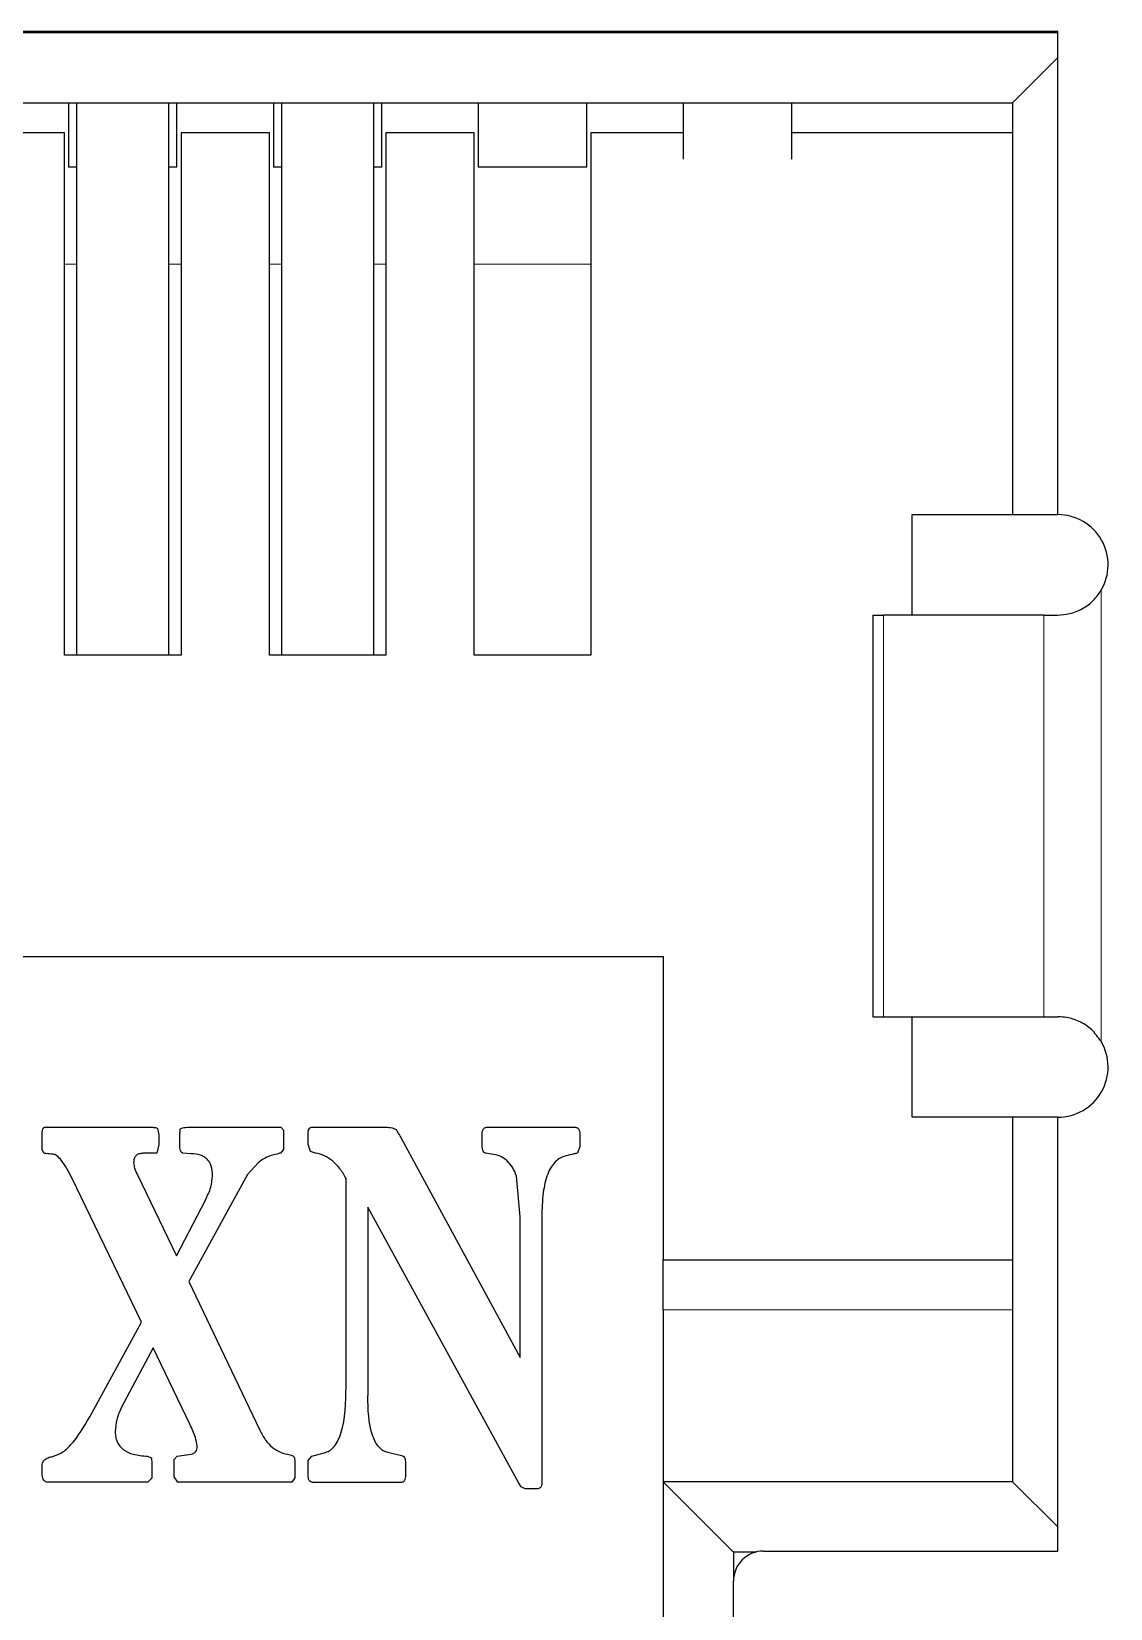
# Model space of a CAD drawing. Extents: x -260425 to 1294666, y -169889 to -2349.
# Drawn here: x 1001613.6 to 1001667.3, y -26586.5 to -26508 of the extents above; entities that cross this region are included whole.
import ezdxf

# ---------------------------------------------------------------- set-up
doc = ezdxf.new("R2010")
doc.units = 0
doc.header["$LTSCALE"] = 100
doc.layers.add('case', color=7, linetype='Continuous')

# ---------------------------------------------------------------- blocks, each defined once
blk = doc.blocks.new('АТС')
at = {"layer": 'case', "lineweight": 25}
for points in [[(3207.65, -39.458), (3207.65, -39.458), (3101.85, -39.458), (3101.85, -39.458)], [(3103.1, -39.507), (3103.1, -39.507), (3207.65, -39.507), (3207.65, -39.507)], [(3207.65, -63.507), (3207.65, -63.507), (3207.65, -39.458), (3207.65, -39.458)], [(3207.65, -40.758), (3207.65, -40.758), (3205.4, -43.008), (3205.4, -43.008)], [(3106.6, -43.008), (3106.6, -43.008), (3205.4, -43.008), (3205.4, -43.008)], [(3158.4, -43.008), (3158.4, -43.008), (3158.4, -46.208), (3158.4, -46.208)], [(3158.8, -43.008), (3158.8, -43.008), (3158.8, -70.508), (3158.8, -70.508)], [(3163.4, -70.508), (3163.4, -70.508), (3163.4, -43.008), (3163.4, -43.008)], [(3163.8, -46.208), (3163.8, -46.208), (3163.8, -43.008), (3163.8, -43.008)], [(3168.6, -43.008), (3168.6, -43.008), (3168.6, -46.208), (3168.6, -46.208)], [(3169, -43.008), (3169, -43.008), (3169, -70.508), (3169, -70.508)], [(3173.6, -70.508), (3173.6, -70.508), (3173.6, -43.008), (3173.6, -43.008)], [(3174, -46.208), (3174, -46.208), (3174, -43.008), (3174, -43.008)], [(3178.8, -43.008), (3178.8, -43.008), (3178.8, -46.208), (3178.8, -46.208)], [(3184.2, -46.208), (3184.2, -46.208), (3184.2, -43.008), (3184.2, -43.008)], [(3189, -43.008), (3189, -43.008), (3189, -45.805), (3189, -45.805)], [(3194.4, -45.805), (3194.4, -45.805), (3194.4, -43.008), (3194.4, -43.008)], [(3205.4, -43.008), (3205.4, -43.008), (3205.4, -63.507), (3205.4, -63.507)], [(3158.2, -44.508), (3158.2, -44.508), (3153.8, -44.508), (3153.8, -44.508)], [(3158.2, -70.508), (3158.2, -70.508), (3158.2, -44.508), (3158.2, -44.508)], [(3164, -44.508), (3164, -44.508), (3164, -70.508), (3164, -70.508)], [(3168.4, -44.508), (3168.4, -44.508), (3164, -44.508), (3164, -44.508)], [(3168.4, -70.508), (3168.4, -70.508), (3168.4, -44.508), (3168.4, -44.508)], [(3174.2, -44.508), (3174.2, -44.508), (3174.2, -70.508), (3174.2, -70.508)], [(3178.6, -44.508), (3178.6, -44.508), (3174.2, -44.508), (3174.2, -44.508)], [(3178.6, -70.508), (3178.6, -70.508), (3178.6, -44.508), (3178.6, -44.508)], [(3184.4, -44.508), (3184.4, -44.508), (3184.4, -70.508), (3184.4, -70.508)], [(3188.8, -44.508), (3188.8, -44.508), (3184.4, -44.508), (3184.4, -44.508)], [(3189, -44.508), (3189, -44.508), (3188.8, -44.508), (3188.8, -44.508)], [(3205.4, -44.508), (3205.4, -44.508), (3194.4, -44.508), (3194.4, -44.508)], [(3158.8, -46.208), (3158.8, -46.208), (3158.4, -46.208), (3158.4, -46.208)], [(3163.8, -46.208), (3163.8, -46.208), (3163.4, -46.208), (3163.4, -46.208)], [(3169, -46.208), (3169, -46.208), (3168.6, -46.208), (3168.6, -46.208)], [(3174, -46.208), (3174, -46.208), (3173.6, -46.208), (3173.6, -46.208)], [(3184.2, -46.208), (3184.2, -46.208), (3178.8, -46.208), (3178.8, -46.208)], [(3200.4, -68.508), (3200.4, -68.508), (3200.4, -63.507), (3200.4, -63.507)], [(3200.4, -63.507), (3200.4, -63.507), (3205.4, -63.507), (3205.4, -63.507)], [(3205.4, -63.507), (3205.4, -63.507), (3207.65, -63.507), (3207.65, -63.507)], [(3198.435, -68.508), (3198.435, -68.508), (3198.435, -88.508), (3198.435, -88.508)], [(3198.435, -68.508), (3198.435, -68.508), (3198.964, -68.508), (3198.964, -68.508)], [(3198.964, -68.508), (3198.964, -68.508), (3198.968, -68.508), (3198.968, -68.508)], [(3206.958, -68.508), (3206.958, -68.508), (3198.968, -68.508), (3198.968, -68.508)], [(3206.958, -68.508), (3206.958, -68.508), (3207.65, -68.508), (3207.65, -68.508)], [(3164, -70.508), (3164, -70.508), (3158.2, -70.508), (3158.2, -70.508)], [(3174.2, -70.508), (3174.2, -70.508), (3168.4, -70.508), (3168.4, -70.508)], [(3184.4, -70.508), (3184.4, -70.508), (3178.6, -70.508), (3178.6, -70.508)], [(3124, -85.507), (3124, -85.507), (3188, -85.507), (3188, -85.507)], [(3188, -85.507), (3188, -85.507), (3188, -100.607), (3188, -100.607)], [(3198.435, -88.508), (3198.435, -88.508), (3198.968, -88.508), (3198.968, -88.508)], [(3198.968, -88.508), (3198.968, -88.508), (3206.958, -88.508), (3206.958, -88.508)], [(3200.4, -93.508), (3200.4, -93.508), (3200.4, -88.508), (3200.4, -88.508)], [(3206.958, -88.508), (3206.958, -88.508), (3207.65, -88.508), (3207.65, -88.508)], [(3157.215, -94.009), (3157.215, -94.009), (3162.549, -94.009), (3162.549, -94.009)], [(3162.826, -94.069), (3162.826, -94.069), (3162.893, -94.393), (3162.893, -94.393)], [(3163.935, -94.405), (3163.935, -94.405), (3163.952, -94.117), (3163.952, -94.117)], [(3164.388, -94.009), (3164.388, -94.009), (3168.966, -94.009), (3168.966, -94.009)], [(3168.966, -94.009), (3168.966, -94.009), (3169.101, -94.153), (3169.101, -94.153)], [(3169.101, -94.153), (3169.101, -94.153), (3169.109, -94.393), (3169.109, -94.393)], [(3170.512, -94.009), (3170.512, -94.009), (3174.191, -94.009), (3174.191, -94.009)], [(3179.24, -94.009), (3179.24, -94.009), (3183.608, -94.009), (3183.608, -94.009)], [(3205.4, -93.508), (3205.4, -93.508), (3200.4, -93.508), (3200.4, -93.508)], [(3205.4, -93.508), (3205.4, -93.508), (3205.4, -111.657), (3205.4, -111.657)], [(3207.65, -93.508), (3207.65, -93.508), (3205.4, -93.508), (3205.4, -93.508)], [(3207.65, -115.108), (3207.65, -115.108), (3207.65, -93.508), (3207.65, -93.508)], [(3157.089, -95.113), (3157.089, -95.113), (3157.089, -94.393), (3157.089, -94.393)], [(3162.893, -94.873), (3162.893, -94.873), (3162.792, -95.293), (3162.792, -95.293)], [(3162.893, -94.393), (3162.893, -94.393), (3162.893, -94.873), (3162.893, -94.873)], [(3163.935, -94.885), (3163.935, -94.885), (3163.935, -94.405), (3163.935, -94.405)], [(3169.109, -94.393), (3169.109, -94.393), (3169.109, -95.113), (3169.109, -95.113)], [(3170.327, -94.861), (3170.327, -94.861), (3170.327, -94.357), (3170.327, -94.357)], [(3170.445, -95.221), (3170.445, -95.221), (3170.327, -94.861), (3170.327, -94.861)], [(3174.956, -94.549), (3174.956, -94.549), (3180.878, -105.469), (3180.878, -105.469)], [(3178.988, -94.837), (3178.988, -94.837), (3178.988, -94.345), (3178.988, -94.345)], [(3183.851, -94.969), (3183.851, -94.969), (3183.742, -95.293), (3183.742, -95.293)], [(3183.851, -94.345), (3183.851, -94.345), (3183.851, -94.969), (3183.851, -94.969)], [(3157.164, -95.293), (3157.164, -95.293), (3157.089, -95.113), (3157.089, -95.113)], [(3162.792, -95.293), (3162.792, -95.293), (3162.095, -95.305), (3162.095, -95.305)], [(3164.506, -95.329), (3164.506, -95.329), (3164.086, -95.295), (3164.086, -95.295)], [(3169.109, -95.113), (3169.109, -95.113), (3168.95, -95.293), (3168.95, -95.293)], [(3170.697, -95.293), (3170.697, -95.293), (3170.445, -95.221), (3170.445, -95.221)], [(3179.559, -95.368), (3179.559, -95.368), (3179.155, -95.299), (3179.155, -95.299)], [(3162.028, -103.705), (3162.028, -103.705), (3158.576, -96.565), (3158.576, -96.565)], [(3161.835, -96.385), (3161.835, -96.385), (3163.775, -100.417), (3163.775, -100.417)], [(3167.312, -96.361), (3167.312, -96.361), (3164.388, -101.689), (3164.388, -101.689)], [(3167.841, -95.785), (3167.841, -95.785), (3167.312, -96.361), (3167.312, -96.361)], [(3172.217, -106.933), (3172.217, -106.933), (3172.217, -96.553), (3172.217, -96.553)], [(3180.878, -98.473), (3180.878, -98.473), (3180.701, -96.445), (3180.701, -96.445)], [(3163.775, -100.417), (3163.775, -100.417), (3165.212, -97.633), (3165.212, -97.633)], [(3180.81, -111.733), (3180.81, -111.733), (3173.301, -97.981), (3173.301, -97.981)], [(3173.301, -97.981), (3173.301, -97.981), (3173.301, -107.365), (3173.301, -107.365)], [(3180.878, -105.469), (3180.878, -105.469), (3180.878, -98.473), (3180.878, -98.473)], [(3181.961, -98.485), (3181.961, -98.485), (3181.961, -111.733), (3181.961, -111.733)], [(3188, -100.607), (3188, -100.607), (3205.4, -100.607), (3205.4, -100.607)], [(3164.388, -101.689), (3164.388, -101.689), (3167.916, -109.093), (3167.916, -109.093)], [(3188, -103.107), (3188, -103.107), (3188, -111.657), (3188, -111.657)], [(3159.458, -108.433), (3159.458, -108.433), (3162.028, -103.705), (3162.028, -103.705)], [(3162.608, -104.989), (3162.608, -104.989), (3161.045, -107.953), (3161.045, -107.953)], [(3164.439, -108.793), (3164.439, -108.793), (3162.608, -104.989), (3162.608, -104.989)], [(3162.322, -110.389), (3162.322, -110.389), (3162.532, -110.461), (3162.532, -110.461)], [(3162.532, -110.461), (3162.532, -110.461), (3162.549, -110.773), (3162.549, -110.773)], [(3163.666, -110.545), (3163.666, -110.545), (3163.809, -110.389), (3163.809, -110.389)], [(3163.666, -111.409), (3163.666, -111.409), (3163.666, -110.545), (3163.666, -110.545)], [(3163.809, -110.389), (3163.809, -110.389), (3164.498, -110.281), (3164.498, -110.281)], [(3169.428, -110.317), (3169.428, -110.317), (3169.605, -110.389), (3169.605, -110.389)], [(3170.327, -111.325), (3170.327, -111.325), (3170.336, -110.593), (3170.336, -110.593)], [(3170.336, -110.593), (3170.336, -110.593), (3170.52, -110.389), (3170.52, -110.389)], [(3170.52, -110.389), (3170.52, -110.389), (3171.201, -110.197), (3171.201, -110.197)], [(3175.04, -110.389), (3175.04, -110.389), (3174.3, -110.209), (3174.3, -110.209)], [(3157.089, -111.265), (3157.089, -111.265), (3157.089, -110.857), (3157.089, -110.857)], [(3162.54, -111.481), (3162.54, -111.481), (3162.356, -111.673), (3162.356, -111.673)], [(3162.549, -111.301), (3162.549, -111.301), (3162.54, -111.481), (3162.54, -111.481)], [(3162.549, -110.773), (3162.549, -110.773), (3162.549, -111.301), (3162.549, -111.301)], [(3163.834, -111.673), (3163.834, -111.673), (3163.666, -111.409), (3163.666, -111.409)], [(3169.672, -111.457), (3169.672, -111.457), (3169.521, -111.673), (3169.521, -111.673)], [(3169.672, -110.761), (3169.672, -110.761), (3169.672, -111.457), (3169.672, -111.457)], [(3175.191, -111.313), (3175.191, -111.313), (3175.191, -110.725), (3175.191, -110.725)], [(3162.356, -111.673), (3162.356, -111.673), (3157.299, -111.673), (3157.299, -111.673)], [(3169.521, -111.673), (3169.521, -111.673), (3163.834, -111.673), (3163.834, -111.673)], [(3170.537, -111.673), (3170.537, -111.673), (3174.989, -111.673), (3174.989, -111.673)], [(3180.928, -111.913), (3180.928, -111.913), (3180.81, -111.733), (3180.81, -111.733)], [(3181.138, -112.009), (3181.138, -112.009), (3180.928, -111.913), (3180.928, -111.913)], [(3181.709, -112.009), (3181.709, -112.009), (3181.138, -112.009), (3181.138, -112.009)], [(3191.5, -115.158), (3191.5, -115.158), (3188, -111.657), (3188, -111.657)], [(3205.4, -111.657), (3205.4, -111.657), (3188, -111.657), (3188, -111.657)], [(3188, -111.657), (3188, -111.657), (3188, -129.008), (3188, -129.008)], [(3207.65, -113.907), (3207.65, -113.907), (3205.4, -111.657), (3205.4, -111.657)], [(3191.5, -115.158), (3191.5, -115.158), (3191.5, -116.608), (3191.5, -116.608)], [(3192.616, -115.158), (3192.616, -115.158), (3191.5, -115.158), (3191.5, -115.158)], [(3193, -115.108), (3193, -115.108), (3207.65, -115.108), (3207.65, -115.108)], [(3191.5, -130.958), (3191.5, -130.958), (3191.5, -116.608), (3191.5, -116.608)]]:
    blk.add_open_spline(points, degree=3, dxfattribs=at)
at = {"layer": 'case', "lineweight": 18}
for points in [[(3158.8, -51.033), (3158.8, -51.033), (3158.2, -51.033), (3158.2, -51.033)], [(3164, -51.033), (3164, -51.033), (3163.4, -51.033), (3163.4, -51.033)], [(3169, -51.033), (3169, -51.033), (3168.4, -51.033), (3168.4, -51.033)], [(3174.2, -51.033), (3174.2, -51.033), (3173.6, -51.033), (3173.6, -51.033)], [(3184.4, -51.033), (3184.4, -51.033), (3178.6, -51.033), (3178.6, -51.033)], [(3209.799, -89.729), (3209.799, -89.729), (3209.799, -67.286), (3209.799, -67.286)], [(3198.968, -68.508), (3198.968, -68.508), (3198.968, -88.508), (3198.968, -88.508)], [(3206.958, -88.508), (3206.958, -88.508), (3206.958, -68.508), (3206.958, -68.508)], [(3205.4, -103.107), (3205.4, -103.107), (3188, -103.107), (3188, -103.107)]]:
    blk.add_open_spline(points, degree=3, dxfattribs=at)
at = {"layer": 'case', "lineweight": 25}
for points, knots in [([(3209.799, -67.286), (3210.258, -66.513), (3210.268, -65.553), (3209.823, -64.772), (3209.823, -64.772), (3209.379, -63.99), (3208.549, -63.508), (3207.65, -63.508)], [0, 0, 0, 0, 0.333333, 0.333333, 0.333333, 0.333333, 1, 1, 1, 1]), ([(3207.65, -68.508), (3207.839, -68.497), (3208.029, -68.486), (3208.236, -68.438), (3208.236, -68.438), (3208.443, -68.389), (3208.668, -68.303), (3208.882, -68.183), (3208.882, -68.183), (3209.079, -68.072), (3209.267, -67.934), (3209.426, -67.767), (3209.426, -67.767), (3209.565, -67.621), (3209.682, -67.453), (3209.799, -67.286)], [0, 0, 0, 0, 0.2, 0.2, 0.2, 0.2, 0.4, 0.4, 0.4, 0.4, 0.6, 0.6, 0.6, 0.6, 1, 1, 1, 1]), ([(3209.799, -89.729), (3209.65, -89.523), (3209.501, -89.317), (3209.32, -89.147), (3209.32, -89.147), (3209.138, -88.976), (3208.922, -88.841), (3208.704, -88.74), (3208.704, -88.74), (3208.5, -88.647), (3208.294, -88.583), (3208.105, -88.549), (3208.105, -88.549), (3207.945, -88.521), (3207.798, -88.514), (3207.65, -88.508)], [0, 0, 0, 0, 0.2, 0.2, 0.2, 0.2, 0.4, 0.4, 0.4, 0.4, 0.6, 0.6, 0.6, 0.6, 1, 1, 1, 1]), ([(3207.65, -93.508), (3208.549, -93.508), (3209.379, -93.025), (3209.823, -92.243), (3209.823, -92.243), (3210.268, -91.462), (3210.258, -90.502), (3209.799, -89.729)], [0, 0, 0, 0, 0.333333, 0.333333, 0.333333, 0.333333, 1, 1, 1, 1]), ([(3157.089, -94.393), (3157.089, -94.295), (3157.09, -94.198), (3157.12, -94.107), (3157.12, -94.107), (3157.125, -94.092), (3157.131, -94.078), (3157.138, -94.064), (3157.138, -94.064), (3157.144, -94.053), (3157.151, -94.043), (3157.16, -94.034), (3157.16, -94.034), (3157.167, -94.026), (3157.176, -94.02), (3157.185, -94.015), (3157.185, -94.015), (3157.19, -94.013), (3157.195, -94.012), (3157.2, -94.011), (3157.2, -94.011), (3157.205, -94.01), (3157.21, -94.009), (3157.215, -94.009)], [0, 0, 0, 0, 0.142857, 0.142857, 0.142857, 0.142857, 0.285714, 0.285714, 0.285714, 0.285714, 0.428571, 0.428571, 0.428571, 0.428571, 0.571429, 0.571429, 0.571429, 0.571429, 0.714286, 0.714286, 0.714286, 0.714286, 1, 1, 1, 1]), ([(3162.549, -94.009), (3162.608, -94.011), (3162.667, -94.013), (3162.725, -94.026), (3162.725, -94.026), (3162.746, -94.03), (3162.766, -94.035), (3162.785, -94.044), (3162.785, -94.044), (3162.799, -94.051), (3162.813, -94.06), (3162.826, -94.069)], [0, 0, 0, 0, 0.25, 0.25, 0.25, 0.25, 0.5, 0.5, 0.5, 0.5, 1, 1, 1, 1]), ([(3163.952, -94.117), (3163.956, -94.108), (3163.96, -94.099), (3163.967, -94.092), (3163.967, -94.092), (3163.974, -94.083), (3163.983, -94.076), (3163.993, -94.07), (3163.993, -94.07), (3164.019, -94.053), (3164.049, -94.044), (3164.079, -94.036), (3164.079, -94.036), (3164.179, -94.011), (3164.284, -94.01), (3164.388, -94.009)], [0, 0, 0, 0, 0.2, 0.2, 0.2, 0.2, 0.4, 0.4, 0.4, 0.4, 0.6, 0.6, 0.6, 0.6, 1, 1, 1, 1]), ([(3170.327, -94.357), (3170.329, -94.307), (3170.33, -94.256), (3170.338, -94.206), (3170.338, -94.206), (3170.345, -94.169), (3170.355, -94.131), (3170.372, -94.098), (3170.372, -94.098), (3170.38, -94.084), (3170.388, -94.071), (3170.398, -94.059), (3170.398, -94.059), (3170.407, -94.048), (3170.418, -94.039), (3170.43, -94.031), (3170.43, -94.031), (3170.442, -94.024), (3170.455, -94.018), (3170.468, -94.015), (3170.468, -94.015), (3170.482, -94.011), (3170.497, -94.01), (3170.512, -94.009)], [0, 0, 0, 0, 0.142857, 0.142857, 0.142857, 0.142857, 0.285714, 0.285714, 0.285714, 0.285714, 0.428571, 0.428571, 0.428571, 0.428571, 0.571429, 0.571429, 0.571429, 0.571429, 0.714286, 0.714286, 0.714286, 0.714286, 1, 1, 1, 1]), ([(3174.191, -94.009), (3174.298, -94.014), (3174.406, -94.018), (3174.51, -94.042), (3174.51, -94.042), (3174.549, -94.051), (3174.588, -94.062), (3174.624, -94.08), (3174.624, -94.08), (3174.652, -94.094), (3174.678, -94.111), (3174.704, -94.129)], [0, 0, 0, 0, 0.25, 0.25, 0.25, 0.25, 0.5, 0.5, 0.5, 0.5, 1, 1, 1, 1]), ([(3174.704, -94.129), (3174.715, -94.145), (3174.727, -94.16), (3174.738, -94.176), (3174.738, -94.176), (3174.758, -94.204), (3174.775, -94.233), (3174.792, -94.263), (3174.792, -94.263), (3174.847, -94.358), (3174.901, -94.453), (3174.956, -94.549)], [0, 0, 0, 0, 0.25, 0.25, 0.25, 0.25, 0.5, 0.5, 0.5, 0.5, 1, 1, 1, 1]), ([(3178.988, -94.345), (3178.99, -94.297), (3178.992, -94.248), (3179.003, -94.201), (3179.003, -94.201), (3179.013, -94.164), (3179.028, -94.127), (3179.051, -94.096), (3179.051, -94.096), (3179.061, -94.082), (3179.073, -94.069), (3179.086, -94.058), (3179.086, -94.058), (3179.099, -94.048), (3179.114, -94.038), (3179.129, -94.031), (3179.129, -94.031), (3179.146, -94.024), (3179.163, -94.018), (3179.181, -94.015), (3179.181, -94.015), (3179.2, -94.011), (3179.22, -94.01), (3179.24, -94.009)], [0, 0, 0, 0, 0.142857, 0.142857, 0.142857, 0.142857, 0.285714, 0.285714, 0.285714, 0.285714, 0.428571, 0.428571, 0.428571, 0.428571, 0.571429, 0.571429, 0.571429, 0.571429, 0.714286, 0.714286, 0.714286, 0.714286, 1, 1, 1, 1]), ([(3183.608, -94.009), (3183.627, -94.01), (3183.645, -94.011), (3183.664, -94.015), (3183.664, -94.015), (3183.681, -94.018), (3183.697, -94.024), (3183.713, -94.031), (3183.713, -94.031), (3183.728, -94.038), (3183.742, -94.048), (3183.755, -94.058), (3183.755, -94.058), (3183.768, -94.069), (3183.779, -94.082), (3183.789, -94.096), (3183.789, -94.096), (3183.812, -94.127), (3183.827, -94.164), (3183.836, -94.201), (3183.836, -94.201), (3183.847, -94.248), (3183.849, -94.297), (3183.851, -94.345)], [0, 0, 0, 0, 0.142857, 0.142857, 0.142857, 0.142857, 0.285714, 0.285714, 0.285714, 0.285714, 0.428571, 0.428571, 0.428571, 0.428571, 0.571429, 0.571429, 0.571429, 0.571429, 0.714286, 0.714286, 0.714286, 0.714286, 1, 1, 1, 1]), ([(3164.086, -95.295), (3164.074, -95.291), (3164.061, -95.286), (3164.05, -95.28), (3164.05, -95.28), (3164.039, -95.273), (3164.029, -95.264), (3164.02, -95.254), (3164.02, -95.254), (3163.998, -95.23), (3163.984, -95.2), (3163.973, -95.17), (3163.973, -95.17), (3163.939, -95.08), (3163.937, -94.982), (3163.935, -94.885)], [0, 0, 0, 0, 0.2, 0.2, 0.2, 0.2, 0.4, 0.4, 0.4, 0.4, 0.6, 0.6, 0.6, 0.6, 1, 1, 1, 1]), ([(3179.155, -95.299), (3179.141, -95.292), (3179.127, -95.286), (3179.114, -95.278), (3179.114, -95.278), (3179.101, -95.269), (3179.089, -95.258), (3179.079, -95.246), (3179.079, -95.246), (3179.056, -95.218), (3179.04, -95.185), (3179.027, -95.151), (3179.027, -95.151), (3178.991, -95.052), (3178.99, -94.944), (3178.988, -94.837)], [0, 0, 0, 0, 0.2, 0.2, 0.2, 0.2, 0.4, 0.4, 0.4, 0.4, 0.6, 0.6, 0.6, 0.6, 1, 1, 1, 1]), ([(3157.618, -95.348), (3157.509, -95.341), (3157.4, -95.334), (3157.29, -95.322), (3157.29, -95.322), (3157.261, -95.319), (3157.231, -95.316), (3157.202, -95.309), (3157.202, -95.309), (3157.194, -95.307), (3157.185, -95.305), (3157.177, -95.302), (3157.177, -95.302), (3157.174, -95.3), (3157.171, -95.299), (3157.169, -95.297), (3157.169, -95.297), (3157.167, -95.296), (3157.166, -95.295), (3157.164, -95.293)], [0, 0, 0, 0, 0.166667, 0.166667, 0.166667, 0.166667, 0.333333, 0.333333, 0.333333, 0.333333, 0.5, 0.5, 0.5, 0.5, 0.666667, 0.666667, 0.666667, 0.666667, 1, 1, 1, 1]), ([(3158.576, -96.565), (3158.42, -96.252), (3158.263, -95.938), (3158.047, -95.665), (3158.047, -95.665), (3157.98, -95.58), (3157.907, -95.499), (3157.82, -95.434), (3157.82, -95.434), (3157.787, -95.409), (3157.753, -95.387), (3157.716, -95.373), (3157.716, -95.373), (3157.684, -95.361), (3157.651, -95.354), (3157.618, -95.348)], [0, 0, 0, 0, 0.2, 0.2, 0.2, 0.2, 0.4, 0.4, 0.4, 0.4, 0.6, 0.6, 0.6, 0.6, 1, 1, 1, 1]), ([(3162.095, -95.305), (3162.027, -95.31), (3161.96, -95.316), (3161.897, -95.338), (3161.897, -95.338), (3161.87, -95.348), (3161.843, -95.361), (3161.819, -95.377), (3161.819, -95.377), (3161.796, -95.392), (3161.774, -95.41), (3161.755, -95.43), (3161.755, -95.43), (3161.736, -95.45), (3161.719, -95.473), (3161.705, -95.497), (3161.705, -95.497), (3161.691, -95.523), (3161.679, -95.551), (3161.67, -95.579), (3161.67, -95.579), (3161.649, -95.645), (3161.646, -95.715), (3161.642, -95.785)], [0, 0, 0, 0, 0.142857, 0.142857, 0.142857, 0.142857, 0.285714, 0.285714, 0.285714, 0.285714, 0.428571, 0.428571, 0.428571, 0.428571, 0.571429, 0.571429, 0.571429, 0.571429, 0.714286, 0.714286, 0.714286, 0.714286, 1, 1, 1, 1]), ([(3165.573, -96.421), (3165.563, -96.26), (3165.554, -96.098), (3165.505, -95.947), (3165.505, -95.947), (3165.484, -95.882), (3165.456, -95.818), (3165.421, -95.759), (3165.421, -95.759), (3165.388, -95.703), (3165.349, -95.651), (3165.304, -95.605), (3165.304, -95.605), (3165.259, -95.559), (3165.208, -95.519), (3165.154, -95.485), (3165.154, -95.485), (3165.096, -95.449), (3165.034, -95.42), (3164.97, -95.398), (3164.97, -95.398), (3164.822, -95.349), (3164.664, -95.339), (3164.506, -95.329)], [0, 0, 0, 0, 0.142857, 0.142857, 0.142857, 0.142857, 0.285714, 0.285714, 0.285714, 0.285714, 0.428571, 0.428571, 0.428571, 0.428571, 0.571429, 0.571429, 0.571429, 0.571429, 0.714286, 0.714286, 0.714286, 0.714286, 1, 1, 1, 1]), ([(3168.488, -95.419), (3168.386, -95.456), (3168.284, -95.492), (3168.189, -95.541), (3168.189, -95.541), (3168.065, -95.607), (3167.953, -95.696), (3167.841, -95.785)], [0, 0, 0, 0, 0.333333, 0.333333, 0.333333, 0.333333, 1, 1, 1, 1]), ([(3168.95, -95.293), (3168.895, -95.311), (3168.84, -95.329), (3168.785, -95.345), (3168.785, -95.345), (3168.687, -95.373), (3168.588, -95.396), (3168.488, -95.419)], [0, 0, 0, 0, 0.333333, 0.333333, 0.333333, 0.333333, 1, 1, 1, 1]), ([(3172.217, -96.553), (3172.118, -96.385), (3172.019, -96.217), (3171.9, -96.063), (3171.9, -96.063), (3171.796, -95.926), (3171.675, -95.8), (3171.542, -95.689), (3171.542, -95.689), (3171.419, -95.587), (3171.286, -95.497), (3171.141, -95.433), (3171.141, -95.433), (3171, -95.37), (3170.848, -95.331), (3170.697, -95.293)], [0, 0, 0, 0, 0.2, 0.2, 0.2, 0.2, 0.4, 0.4, 0.4, 0.4, 0.6, 0.6, 0.6, 0.6, 1, 1, 1, 1]), ([(3180.238, -95.68), (3180.136, -95.598), (3180.034, -95.515), (3179.918, -95.463), (3179.918, -95.463), (3179.806, -95.413), (3179.683, -95.391), (3179.559, -95.368)], [0, 0, 0, 0, 0.333333, 0.333333, 0.333333, 0.333333, 1, 1, 1, 1]), ([(3180.701, -96.445), (3180.643, -96.292), (3180.584, -96.139), (3180.498, -96.003), (3180.498, -96.003), (3180.425, -95.887), (3180.332, -95.783), (3180.238, -95.68)], [0, 0, 0, 0, 0.333333, 0.333333, 0.333333, 0.333333, 1, 1, 1, 1]), ([(3183.154, -95.438), (3183.058, -95.469), (3182.962, -95.5), (3182.874, -95.548), (3182.874, -95.548), (3182.784, -95.596), (3182.703, -95.661), (3182.631, -95.735), (3182.631, -95.735), (3182.552, -95.815), (3182.484, -95.904), (3182.426, -95.999), (3182.426, -95.999), (3182.359, -96.107), (3182.305, -96.222), (3182.258, -96.34), (3182.258, -96.34), (3182.143, -96.633), (3182.076, -96.944), (3182.035, -97.256), (3182.035, -97.256), (3181.982, -97.664), (3181.971, -98.075), (3181.961, -98.485)], [0, 0, 0, 0, 0.142857, 0.142857, 0.142857, 0.142857, 0.285714, 0.285714, 0.285714, 0.285714, 0.428571, 0.428571, 0.428571, 0.428571, 0.571429, 0.571429, 0.571429, 0.571429, 0.714286, 0.714286, 0.714286, 0.714286, 1, 1, 1, 1]), ([(3183.742, -95.293), (3183.735, -95.295), (3183.728, -95.297), (3183.722, -95.299), (3183.722, -95.299), (3183.671, -95.314), (3183.619, -95.326), (3183.568, -95.338), (3183.568, -95.338), (3183.43, -95.37), (3183.292, -95.404), (3183.154, -95.438)], [0, 0, 0, 0, 0.25, 0.25, 0.25, 0.25, 0.5, 0.5, 0.5, 0.5, 1, 1, 1, 1]), ([(3161.642, -95.785), (3161.653, -95.871), (3161.665, -95.957), (3161.688, -96.04), (3161.688, -96.04), (3161.721, -96.16), (3161.778, -96.272), (3161.835, -96.385)], [0, 0, 0, 0, 0.333333, 0.333333, 0.333333, 0.333333, 1, 1, 1, 1]), ([(3165.212, -97.633), (3165.316, -97.422), (3165.419, -97.21), (3165.48, -96.987), (3165.48, -96.987), (3165.53, -96.804), (3165.552, -96.612), (3165.573, -96.421)], [0, 0, 0, 0, 0.333333, 0.333333, 0.333333, 0.333333, 1, 1, 1, 1]), ([(3188, -103.107), (3188, -102.78), (3188, -102.452), (3188, -102.151), (3188, -102.151), (3188, -101.849), (3188, -101.574), (3188, -101.34), (3188, -101.34), (3188, -101.106), (3188, -100.913), (3188, -100.798), (3188, -100.798), (3188, -100.683), (3188, -100.645), (3188, -100.607)], [0, 0, 0, 0, 0.2, 0.2, 0.2, 0.2, 0.4, 0.4, 0.4, 0.4, 0.6, 0.6, 0.6, 0.6, 1, 1, 1, 1]), ([(3171.201, -110.197), (3171.283, -110.164), (3171.365, -110.132), (3171.437, -110.084), (3171.437, -110.084), (3171.516, -110.032), (3171.584, -109.962), (3171.643, -109.887), (3171.643, -109.887), (3171.793, -109.697), (3171.888, -109.471), (3171.961, -109.241), (3171.961, -109.241), (3172.197, -108.5), (3172.207, -107.716), (3172.217, -106.933)], [0, 0, 0, 0, 0.2, 0.2, 0.2, 0.2, 0.4, 0.4, 0.4, 0.4, 0.6, 0.6, 0.6, 0.6, 1, 1, 1, 1]), ([(3174.3, -110.209), (3174.219, -110.182), (3174.138, -110.155), (3174.064, -110.113), (3174.064, -110.113), (3173.988, -110.07), (3173.92, -110.01), (3173.861, -109.944), (3173.861, -109.944), (3173.794, -109.869), (3173.737, -109.786), (3173.689, -109.699), (3173.689, -109.699), (3173.633, -109.598), (3173.587, -109.49), (3173.549, -109.381), (3173.549, -109.381), (3173.322, -108.743), (3173.311, -108.054), (3173.301, -107.365)], [0, 0, 0, 0, 0.166667, 0.166667, 0.166667, 0.166667, 0.333333, 0.333333, 0.333333, 0.333333, 0.5, 0.5, 0.5, 0.5, 0.666667, 0.666667, 0.666667, 0.666667, 1, 1, 1, 1]), ([(3161.045, -107.953), (3160.951, -108.154), (3160.858, -108.355), (3160.805, -108.566), (3160.805, -108.566), (3160.755, -108.764), (3160.74, -108.97), (3160.726, -109.177)], [0, 0, 0, 0, 0.333333, 0.333333, 0.333333, 0.333333, 1, 1, 1, 1]), ([(3157.619, -110.397), (3157.769, -110.345), (3157.919, -110.293), (3158.055, -110.215), (3158.055, -110.215), (3158.225, -110.116), (3158.372, -109.975), (3158.506, -109.826), (3158.506, -109.826), (3158.887, -109.404), (3159.172, -108.919), (3159.458, -108.433)], [0, 0, 0, 0, 0.25, 0.25, 0.25, 0.25, 0.5, 0.5, 0.5, 0.5, 1, 1, 1, 1]), ([(3164.808, -109.885), (3164.782, -109.739), (3164.756, -109.593), (3164.715, -109.452), (3164.715, -109.452), (3164.649, -109.224), (3164.544, -109.008), (3164.439, -108.793)], [0, 0, 0, 0, 0.333333, 0.333333, 0.333333, 0.333333, 1, 1, 1, 1]), ([(3167.916, -109.093), (3168.006, -109.26), (3168.095, -109.428), (3168.206, -109.58), (3168.206, -109.58), (3168.305, -109.716), (3168.422, -109.84), (3168.554, -109.947), (3168.554, -109.947), (3168.678, -110.048), (3168.814, -110.134), (3168.961, -110.193), (3168.961, -110.193), (3169.11, -110.253), (3169.269, -110.285), (3169.428, -110.317)], [0, 0, 0, 0, 0.2, 0.2, 0.2, 0.2, 0.4, 0.4, 0.4, 0.4, 0.6, 0.6, 0.6, 0.6, 1, 1, 1, 1]), ([(3160.726, -109.177), (3160.73, -109.267), (3160.734, -109.356), (3160.751, -109.444), (3160.751, -109.444), (3160.766, -109.525), (3160.791, -109.604), (3160.825, -109.679), (3160.825, -109.679), (3160.858, -109.751), (3160.9, -109.819), (3160.95, -109.88), (3160.95, -109.88), (3161, -109.943), (3161.06, -109.999), (3161.124, -110.049), (3161.124, -110.049), (3161.271, -110.161), (3161.444, -110.236), (3161.623, -110.286), (3161.623, -110.286), (3161.851, -110.349), (3162.086, -110.369), (3162.322, -110.389)], [0, 0, 0, 0, 0.142857, 0.142857, 0.142857, 0.142857, 0.285714, 0.285714, 0.285714, 0.285714, 0.428571, 0.428571, 0.428571, 0.428571, 0.571429, 0.571429, 0.571429, 0.571429, 0.714286, 0.714286, 0.714286, 0.714286, 1, 1, 1, 1]), ([(3164.498, -110.281), (3164.544, -110.271), (3164.59, -110.26), (3164.631, -110.24), (3164.631, -110.24), (3164.65, -110.23), (3164.668, -110.218), (3164.684, -110.205), (3164.684, -110.205), (3164.701, -110.192), (3164.715, -110.177), (3164.728, -110.161), (3164.728, -110.161), (3164.756, -110.127), (3164.776, -110.086), (3164.788, -110.044), (3164.788, -110.044), (3164.803, -109.992), (3164.806, -109.939), (3164.808, -109.885)], [0, 0, 0, 0, 0.166667, 0.166667, 0.166667, 0.166667, 0.333333, 0.333333, 0.333333, 0.333333, 0.5, 0.5, 0.5, 0.5, 0.666667, 0.666667, 0.666667, 0.666667, 1, 1, 1, 1]), ([(3157.089, -110.857), (3157.09, -110.828), (3157.092, -110.799), (3157.097, -110.771), (3157.097, -110.771), (3157.102, -110.744), (3157.111, -110.718), (3157.122, -110.693), (3157.122, -110.693), (3157.133, -110.668), (3157.147, -110.645), (3157.163, -110.623), (3157.163, -110.623), (3157.18, -110.6), (3157.2, -110.58), (3157.221, -110.561), (3157.221, -110.561), (3157.27, -110.519), (3157.327, -110.486), (3157.387, -110.462), (3157.387, -110.462), (3157.462, -110.432), (3157.54, -110.414), (3157.619, -110.397)], [0, 0, 0, 0, 0.142857, 0.142857, 0.142857, 0.142857, 0.285714, 0.285714, 0.285714, 0.285714, 0.428571, 0.428571, 0.428571, 0.428571, 0.571429, 0.571429, 0.571429, 0.571429, 0.714286, 0.714286, 0.714286, 0.714286, 1, 1, 1, 1]), ([(3169.605, -110.389), (3169.615, -110.406), (3169.625, -110.423), (3169.633, -110.44), (3169.633, -110.44), (3169.644, -110.466), (3169.65, -110.493), (3169.654, -110.521), (3169.654, -110.521), (3169.667, -110.601), (3169.67, -110.681), (3169.672, -110.761)], [0, 0, 0, 0, 0.25, 0.25, 0.25, 0.25, 0.5, 0.5, 0.5, 0.5, 1, 1, 1, 1]), ([(3175.191, -110.725), (3175.189, -110.682), (3175.188, -110.638), (3175.181, -110.595), (3175.181, -110.595), (3175.176, -110.56), (3175.167, -110.526), (3175.153, -110.494), (3175.153, -110.494), (3175.147, -110.481), (3175.14, -110.468), (3175.132, -110.455), (3175.132, -110.455), (3175.124, -110.444), (3175.116, -110.434), (3175.106, -110.425), (3175.106, -110.425), (3175.096, -110.416), (3175.086, -110.408), (3175.075, -110.403), (3175.075, -110.403), (3175.064, -110.397), (3175.052, -110.393), (3175.04, -110.389)], [0, 0, 0, 0, 0.142857, 0.142857, 0.142857, 0.142857, 0.285714, 0.285714, 0.285714, 0.285714, 0.428571, 0.428571, 0.428571, 0.428571, 0.571429, 0.571429, 0.571429, 0.571429, 0.714286, 0.714286, 0.714286, 0.714286, 1, 1, 1, 1]), ([(3157.299, -111.673), (3157.282, -111.666), (3157.265, -111.659), (3157.249, -111.651), (3157.249, -111.651), (3157.233, -111.642), (3157.219, -111.631), (3157.206, -111.619), (3157.206, -111.619), (3157.179, -111.595), (3157.157, -111.565), (3157.14, -111.532), (3157.14, -111.532), (3157.121, -111.495), (3157.109, -111.454), (3157.102, -111.413), (3157.102, -111.413), (3157.093, -111.364), (3157.091, -111.315), (3157.089, -111.265)], [0, 0, 0, 0, 0.166667, 0.166667, 0.166667, 0.166667, 0.333333, 0.333333, 0.333333, 0.333333, 0.5, 0.5, 0.5, 0.5, 0.666667, 0.666667, 0.666667, 0.666667, 1, 1, 1, 1]), ([(3170.537, -111.673), (3170.52, -111.672), (3170.504, -111.671), (3170.487, -111.668), (3170.487, -111.668), (3170.472, -111.665), (3170.458, -111.66), (3170.444, -111.652), (3170.444, -111.652), (3170.431, -111.645), (3170.419, -111.637), (3170.408, -111.626), (3170.408, -111.626), (3170.397, -111.615), (3170.387, -111.603), (3170.379, -111.589), (3170.379, -111.589), (3170.359, -111.556), (3170.347, -111.519), (3170.34, -111.481), (3170.34, -111.481), (3170.33, -111.429), (3170.329, -111.377), (3170.327, -111.325)], [0, 0, 0, 0, 0.142857, 0.142857, 0.142857, 0.142857, 0.285714, 0.285714, 0.285714, 0.285714, 0.428571, 0.428571, 0.428571, 0.428571, 0.571429, 0.571429, 0.571429, 0.571429, 0.714286, 0.714286, 0.714286, 0.714286, 1, 1, 1, 1]), ([(3174.989, -111.673), (3175.005, -111.672), (3175.021, -111.671), (3175.036, -111.667), (3175.036, -111.667), (3175.051, -111.664), (3175.065, -111.658), (3175.077, -111.651), (3175.077, -111.651), (3175.09, -111.643), (3175.102, -111.633), (3175.112, -111.622), (3175.112, -111.622), (3175.123, -111.611), (3175.132, -111.597), (3175.14, -111.583), (3175.14, -111.583), (3175.16, -111.548), (3175.171, -111.51), (3175.178, -111.471), (3175.178, -111.471), (3175.188, -111.418), (3175.189, -111.366), (3175.191, -111.313)], [0, 0, 0, 0, 0.142857, 0.142857, 0.142857, 0.142857, 0.285714, 0.285714, 0.285714, 0.285714, 0.428571, 0.428571, 0.428571, 0.428571, 0.571429, 0.571429, 0.571429, 0.571429, 0.714286, 0.714286, 0.714286, 0.714286, 1, 1, 1, 1]), ([(3181.961, -111.733), (3181.959, -111.773), (3181.957, -111.814), (3181.945, -111.852), (3181.945, -111.852), (3181.941, -111.868), (3181.934, -111.884), (3181.926, -111.899), (3181.926, -111.899), (3181.918, -111.913), (3181.909, -111.927), (3181.898, -111.939), (3181.898, -111.939), (3181.888, -111.95), (3181.876, -111.96), (3181.863, -111.969), (3181.863, -111.969), (3181.849, -111.978), (3181.835, -111.986), (3181.819, -111.991), (3181.819, -111.991), (3181.785, -112.004), (3181.747, -112.006), (3181.709, -112.009)], [0, 0, 0, 0, 0.142857, 0.142857, 0.142857, 0.142857, 0.285714, 0.285714, 0.285714, 0.285714, 0.428571, 0.428571, 0.428571, 0.428571, 0.571429, 0.571429, 0.571429, 0.571429, 0.714286, 0.714286, 0.714286, 0.714286, 1, 1, 1, 1]), ([(3193, -115.108), (3192.602, -115.108), (3192.221, -115.266), (3191.939, -115.547), (3191.939, -115.547), (3191.658, -115.828), (3191.5, -116.21), (3191.5, -116.608)], [0, 0, 0, 0, 0.333333, 0.333333, 0.333333, 0.333333, 1, 1, 1, 1])]:
    blk.add_open_spline(points, degree=3, knots=knots, dxfattribs=at)

msp = doc.modelspace()

# ---------------------------------------------------------------- block references
msp.add_blockref('АТС', (998457.029, -26468.524))

doc.saveas('drawing.dxf')
